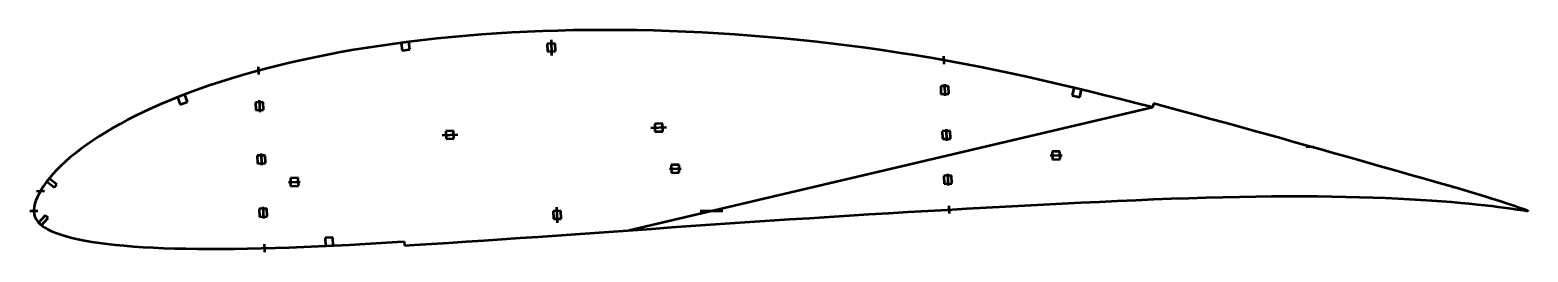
# Model space of a CAD drawing. Header units: metres. Extents: x -268 to 497, y -21 to 92.
import ezdxf

# ---------------------------------------------------------------- set-up
doc = ezdxf.new("R2010")
doc.units = ezdxf.units.M
for name, color, linetype, lineweight in [('FoilLayer', 1, 'Continuous', 50), ('StringerLayer', 1, 'Continuous', 50), ('SubLayer', 1, 'Continuous', 50)]:
    doc.layers.add(name, color=color, linetype=linetype, lineweight=lineweight)

msp = doc.modelspace()

# ---------------------------------------------------------------- linework, layer by layer
at = {"layer": 'FoilLayer'}
for p, q in [((1.89, 91.93), (-6.05, 91.68)), ((9.89, 92.11), (1.89, 91.93)), ((17.95, 92.22), (9.89, 92.11)), ((26.06, 92.27), (17.95, 92.22)), ((34.2, 92.24), (26.06, 92.27)), ((42.38, 92.14), (34.2, 92.24)), ((50.59, 91.95), (42.38, 92.14)), ((58.85, 91.7), (50.59, 91.95)), ((-88.63, 84.27), (-95.6, 83.21)), ((-81.54, 85.28), (-88.63, 84.27)), ((-74.36, 86.22), (-81.54, 85.28)), ((-67.09, 87.11), (-74.36, 86.22)), ((-59.73, 87.93), (-67.09, 87.11)), ((-52.3, 88.67), (-59.73, 87.93)), ((-44.79, 89.34), (-52.3, 88.67)), ((-37.18, 89.94), (-44.79, 89.34)), ((-29.49, 90.48), (-37.18, 89.94)), ((-21.73, 90.95), (-29.49, 90.48)), ((-13.92, 91.36), (-21.73, 90.95)), ((-6.05, 91.68), (-13.92, 91.36)), ((67.15, 91.38), (58.85, 91.7)), ((75.46, 90.99), (67.15, 91.38)), ((83.79, 90.52), (75.46, 90.99)), ((92.13, 89.98), (83.79, 90.52)), ((100.5, 89.36), (92.13, 89.98)), ((108.88, 88.68), (100.5, 89.36)), ((117.26, 87.93), (108.88, 88.68)), ((125.65, 87.11), (117.26, 87.93)), ((134.02, 86.23), (125.65, 87.11)), ((142.39, 85.26), (134.02, 86.23)), ((150.75, 84.22), (142.39, 85.26)), ((159.09, 83.11), (150.75, 84.22)), ((-128.87, 76.94), (-135.18, 75.52)), ((-122.44, 78.31), (-128.87, 76.94)), ((-115.89, 79.63), (-122.44, 78.31)), ((-109.23, 80.89), (-115.89, 79.63)), ((-102.46, 82.08), (-109.23, 80.89)), ((-95.6, 83.21), (-102.46, 82.08)), ((167.43, 81.93), (159.09, 83.11)), ((175.75, 80.69), (167.43, 81.93)), ((184.04, 79.38), (175.75, 80.69)), ((192.31, 78), (184.04, 79.38)), ((200.55, 76.54), (192.31, 78)), ((208.77, 75.03), (200.55, 76.54)), ((-159.15, 69.26), (-164.82, 67.58)), ((-153.34, 70.91), (-159.15, 69.26)), ((-147.4, 72.51), (-153.34, 70.91)), ((-141.35, 74.05), (-147.4, 72.51)), ((-135.18, 75.52), (-141.35, 74.05)), ((216.96, 73.44), (208.77, 75.03)), ((225.12, 71.81), (216.96, 73.44)), ((233.24, 70.12), (225.12, 71.81)), ((241.31, 68.36), (233.24, 70.12)), ((-181.02, 62.24), (-186.14, 60.37)), ((-175.76, 64.06), (-181.02, 62.24)), ((-170.36, 65.84), (-175.76, 64.06)), ((-164.82, 67.58), (-170.36, 65.84)), ((249.36, 66.54), (241.31, 68.36)), ((257.39, 64.68), (249.36, 66.54)), ((265.4, 62.78), (257.39, 64.68)), ((273.37, 60.86), (265.4, 62.78)), ((-200.66, 54.55), (-205.19, 52.56)), ((-195.97, 56.52), (-200.66, 54.55)), ((-191.13, 58.46), (-195.97, 56.52)), ((-186.14, 60.37), (-191.13, 58.46)), ((281.28, 58.93), (273.37, 60.86)), ((289.12, 56.97), (281.28, 58.93)), ((296.9, 54.99), (289.12, 56.97)), ((304.62, 53), (296.9, 54.99)), ((306, 54.71), (305.49, 52.77)), ((312.79, 52.92), (306, 54.71)), ((-217.9, 46.38), (-221.83, 44.29)), ((-213.81, 48.47), (-217.9, 46.38)), ((-209.58, 50.52), (-213.81, 48.47)), ((-205.19, 52.56), (-209.58, 50.52)), ((305.49, 52.77), (38.25, -9.92)), ((305.49, 52.77), (304.62, 53)), ((320.37, 50.91), (312.79, 52.92)), ((327.87, 48.9), (320.37, 50.91)), ((335.29, 46.87), (327.87, 48.9)), ((342.62, 44.86), (335.29, 46.87)), ((-229.18, 40.07), (-232.61, 37.93)), ((-225.59, 42.17), (-229.18, 40.07)), ((-221.83, 44.29), (-225.59, 42.17)), ((349.87, 42.87), (342.62, 44.86)), ((357.01, 40.91), (349.87, 42.87)), ((364.03, 38.96), (357.01, 40.91)), ((370.93, 37.03), (364.03, 38.96)), ((-241.95, 31.45), (-244.73, 29.31)), ((-239, 33.61), (-241.95, 31.45)), ((-235.88, 35.77), (-239, 33.61)), ((-232.61, 37.93), (-235.88, 35.77)), ((377.72, 35.13), (370.93, 37.03)), ((384.38, 33.26), (377.72, 35.13)), ((390.91, 31.43), (384.38, 33.26)), ((397.29, 29.64), (390.91, 31.43)), ((-249.76, 25.05), (-252.02, 22.91)), ((-247.33, 27.18), (-249.76, 25.05)), ((-244.73, 29.31), (-247.33, 27.18)), ((403.52, 27.89), (397.29, 29.64)), ((409.59, 26.17), (403.52, 27.89)), ((415.51, 24.5), (409.59, 26.17)), ((421.27, 22.87), (415.51, 24.5)), ((-257.82, 16.65), (-259.41, 14.63)), ((-256.06, 18.7), (-257.82, 16.65)), ((-254.12, 20.8), (-256.06, 18.7)), ((-252.02, 22.91), (-254.12, 20.8)), ((426.85, 21.3), (421.27, 22.87)), ((432.25, 19.78), (426.85, 21.3)), ((437.46, 18.29), (432.25, 19.78)), ((442.48, 16.87), (437.46, 18.29)), ((447.31, 15.49), (442.48, 16.87)), ((451.93, 14.18), (447.31, 15.49)), ((-263.12, 8.86), (-263.98, 7.12)), ((-262.06, 10.75), (-263.12, 8.86)), ((-260.83, 12.66), (-262.06, 10.75)), ((-259.41, 14.63), (-260.83, 12.66)), ((456.34, 12.91), (451.93, 14.18)), ((460.54, 11.68), (456.34, 12.91)), ((464.53, 10.5), (460.54, 11.68)), ((468.3, 9.38), (464.53, 10.5)), ((471.86, 8.3), (468.3, 9.38)), ((475.2, 7.28), (471.86, 8.3)), ((-265.75, 0.23), (-265.76, -0.18)), ((-265.57, 2.04), (-265.75, 0.23)), ((-265.21, 3.84), (-265.57, 2.04)), ((-264.71, 5.23), (-265.21, 3.84)), ((-263.98, 7.12), (-264.71, 5.23)), ((180.77, -0.55), (190.77, 0.03)), ((190.77, 0.03), (200.73, 0.62)), ((200.73, 0.62), (210.67, 1.19)), ((210.67, 1.19), (220.56, 1.74)), ((220.56, 1.74), (230.37, 2.26)), ((230.37, 2.26), (240.1, 2.78)), ((240.1, 2.78), (249.77, 3.3)), ((249.77, 3.3), (259.38, 3.8)), ((259.38, 3.8), (268.91, 4.26)), ((268.91, 4.26), (278.34, 4.7)), ((278.34, 4.7), (287.66, 5.13)), ((287.66, 5.13), (296.89, 5.55)), ((296.89, 5.55), (306.03, 5.94)), ((306.03, 5.94), (315.06, 6.27)), ((315.06, 6.27), (323.96, 6.56)), ((323.96, 6.56), (332.71, 6.83)), ((332.71, 6.83), (341.35, 7.07)), ((341.35, 7.07), (349.85, 7.24)), ((349.85, 7.24), (358.18, 7.36)), ((358.18, 7.36), (366.32, 7.44)), ((366.32, 7.44), (374.29, 7.49)), ((374.29, 7.49), (382.09, 7.5)), ((382.09, 7.5), (389.7, 7.44)), ((389.7, 7.44), (397.1, 7.34)), ((397.1, 7.34), (404.27, 7.21)), ((404.27, 7.21), (411.23, 7.05)), ((411.23, 7.05), (417.98, 6.85)), ((417.98, 6.85), (424.49, 6.61)), ((424.49, 6.61), (430.75, 6.33)), ((430.75, 6.33), (436.75, 6.04)), ((436.75, 6.04), (442.52, 5.71)), ((442.52, 5.71), (448.04, 5.36)), ((448.04, 5.36), (453.27, 4.96)), ((453.27, 4.96), (458.22, 4.56)), ((458.22, 4.56), (462.88, 4.15)), ((462.88, 4.15), (467.27, 3.75)), ((467.27, 3.75), (471.37, 3.34)), ((471.37, 3.34), (475.18, 2.91)), ((475.18, 2.91), (478.69, 2.5)), ((478.32, 6.31), (475.2, 7.28)), ((481.21, 5.4), (478.32, 6.31)), ((478.69, 2.5), (481.89, 2.1)), ((483.87, 4.54), (481.21, 5.4)), ((481.89, 2.1), (484.79, 1.71)), ((486.3, 3.76), (483.87, 4.54)), ((484.79, 1.71), (487.37, 1.36)), ((488.51, 3.02), (486.3, 3.76)), ((487.37, 1.36), (489.67, 1.04)), ((490.48, 2.36), (488.51, 3.02)), ((489.67, 1.04), (491.65, 0.76)), ((492.21, 1.78), (490.48, 2.36)), ((491.65, 0.76), (493.34, 0.51)), ((493.7, 1.27), (492.21, 1.78)), ((493.34, 0.51), (494.73, 0.31)), ((494.94, 0.84), (493.7, 1.27)), ((494.73, 0.31), (495.82, 0.14)), ((495.93, 0.5), (494.94, 0.84)), ((495.82, 0.14), (496.6, 0.02)), ((496.65, 0.24), (495.93, 0.5)), ((496.6, 0.02), (497.08, -0.05)), ((497.1, 0.09), (496.65, 0.24)), ((497.25, 0.04), (497.1, 0.09)), ((497.25, -0.08), (497.25, 0.04)), ((-265.76, -0.18), (-265.6, -1.82)), ((-265.6, -1.82), (-265.25, -2.98)), ((-265.25, -2.98), (-264.71, -4.11)), ((-264.71, -4.11), (-263.93, -5.25)), ((-263.93, -5.25), (-262.96, -6.35)), ((-262.96, -6.35), (-261.77, -7.42)), ((-261.77, -7.42), (-260.37, -8.44)), ((69.79, -7.7), (79.8, -7.02)), ((79.8, -7.02), (89.84, -6.34)), ((89.84, -6.34), (99.9, -5.65)), ((99.9, -5.65), (110.01, -4.96)), ((110.01, -4.96), (120.15, -4.3)), ((120.15, -4.3), (130.28, -3.66)), ((130.28, -3.66), (140.39, -3.03)), ((140.39, -3.03), (150.5, -2.38)), ((150.5, -2.38), (160.61, -1.74)), ((160.61, -1.74), (170.71, -1.14)), ((170.71, -1.14), (180.77, -0.55)), ((497.08, -0.05), (497.25, -0.08)), ((-260.37, -8.44), (-258.72, -9.4)), ((-258.72, -9.4), (-256.76, -10.32)), ((-256.76, -10.32), (-254.51, -11.22)), ((-254.51, -11.22), (-252.01, -12.09)), ((-252.01, -12.09), (-249.33, -12.93)), ((-249.33, -12.93), (-246.43, -13.71)), ((-246.43, -13.71), (-243.28, -14.42)), ((-243.28, -14.42), (-239.87, -15.08)), ((-239.87, -15.08), (-236.23, -15.72)), ((-44.99, -15.68), (-35.95, -15.06)), ((-35.95, -15.06), (-26.78, -14.44)), ((-26.78, -14.44), (-17.5, -13.82)), ((-17.5, -13.82), (-8.15, -13.17)), ((-8.15, -13.17), (1.31, -12.5)), ((1.31, -12.5), (10.87, -11.82)), ((10.87, -11.82), (20.53, -11.14)), ((20.53, -11.14), (30.26, -10.47)), ((30.26, -10.47), (40.03, -9.79)), ((40.03, -9.79), (49.88, -9.09)), ((49.88, -9.09), (59.8, -8.38)), ((59.8, -8.38), (69.79, -7.7)), ((-236.23, -15.72), (-232.4, -16.32)), ((-232.4, -16.32), (-228.36, -16.85)), ((-228.36, -16.85), (-224.09, -17.31)), ((-224.09, -17.31), (-219.58, -17.72)), ((-219.58, -17.72), (-214.84, -18.1)), ((-214.84, -18.1), (-209.91, -18.45)), ((-209.91, -18.45), (-204.8, -18.75)), ((-204.8, -18.75), (-199.48, -18.97)), ((-199.48, -18.97), (-193.95, -19.14)), ((-193.95, -19.14), (-188.19, -19.26)), ((-188.19, -19.26), (-182.25, -19.35)), ((-182.25, -19.35), (-176.12, -19.39)), ((-176.12, -19.39), (-169.82, -19.37)), ((-169.82, -19.37), (-163.31, -19.28)), ((-163.31, -19.28), (-156.58, -19.16)), ((-156.58, -19.16), (-149.67, -19.02)), ((-149.67, -19.02), (-142.61, -18.83)), ((-142.61, -18.83), (-135.37, -18.59)), ((-135.37, -18.59), (-127.96, -18.3)), ((-127.96, -18.3), (-120.35, -17.96)), ((-120.35, -17.96), (-112.57, -17.62)), ((-112.57, -17.62), (-104.65, -17.24)), ((-104.65, -17.24), (-96.6, -16.83)), ((-96.6, -16.83), (-88.38, -16.36)), ((-88.38, -16.36), (-79.99, -15.86)), ((-79.99, -15.86), (-76.62, -15.66)), ((-76.62, -15.66), (-76.5, -17.66)), ((-76.5, -17.66), (-71.33, -17.35)), ((-71.33, -17.35), (-62.67, -16.83)), ((-62.67, -16.83), (-53.9, -16.28)), ((-53.9, -16.28), (-44.99, -15.68))]:
    msp.add_line(p, q, dxfattribs=at)
at = {"layer": 'StringerLayer'}
for p, q in [((-74.26, 86.24), (-78.22, 85.72)), ((-78.22, 85.72), (-77.7, 81.75)), ((-73.73, 82.27), (-74.26, 86.24)), ((-77.7, 81.75), (-73.73, 82.27)), ((265.34, 62.79), (264.41, 58.9)), ((269.23, 61.86), (265.34, 62.79)), ((268.29, 57.97), (269.23, 61.86)), ((-188.67, 59.4), (-192.4, 57.97)), ((-192.4, 57.97), (-190.97, 54.24)), ((-190.97, 54.24), (-187.24, 55.66)), ((-187.24, 55.66), (-188.67, 59.4)), ((264.41, 58.9), (268.29, 57.97)), ((-257.91, 16.54), (-259.14, 14.97)), ((-253.98, 13.45), (-257.91, 16.54)), ((-259.14, 14.97), (-255.21, 11.88)), ((-255.21, 11.88), (-253.98, 13.45)), ((-260.03, -2.27), (-263.35, -6.01)), ((-263.35, -6.01), (-261.85, -7.34)), ((-261.85, -7.34), (-258.53, -3.6)), ((-258.53, -3.6), (-260.03, -2.27)), ((-113.02, -13.63), (-117.01, -13.81)), ((-117.01, -13.81), (-116.84, -17.81)), ((-112.84, -17.63), (-113.02, -13.63)), ((-116.84, -17.81), (-112.84, -17.63))]:
    msp.add_line(p, q, dxfattribs=at)
at = {"layer": 'SubLayer'}
for p, q in [((0.44, 85.41), (-3.56, 85.27)), ((-3.56, 85.27), (-3.42, 81.27)), ((-1.63, 87.34), (-1.35, 79.34)), ((0.58, 81.41), (0.44, 85.41)), ((-3.42, 81.27), (0.58, 81.41)), ((198.79, 78.84), (198.93, 74.84)), ((-151.24, 73.5), (-151.1, 69.5)), ((201.32, 63.68), (197.32, 63.54)), ((197.32, 63.54), (197.46, 59.54)), ((199.28, 64.61), (199.49, 58.61)), ((201.46, 59.68), (201.32, 63.68)), ((-148.61, 55.47), (-152.61, 55.33)), ((-152.61, 55.33), (-152.47, 51.34)), ((-150.64, 56.4), (-150.43, 50.41)), ((-148.47, 51.48), (-148.61, 55.47)), ((197.46, 59.54), (201.46, 59.68)), ((-152.47, 51.34), (-148.47, 51.48)), ((-57.34, 38.64), (-49.34, 38.92)), ((-51.41, 40.84), (-55.41, 40.71)), ((-55.41, 40.71), (-55.27, 36.71)), ((-51.27, 36.85), (-51.41, 40.84)), ((49.34, 42.36), (57.34, 42.64)), ((55.27, 44.57), (51.27, 44.43)), ((51.27, 44.43), (51.41, 40.43)), ((51.41, 40.43), (55.41, 40.57)), ((55.41, 40.57), (55.27, 44.57)), ((202.12, 40.82), (198.12, 40.68)), ((198.12, 40.68), (198.26, 36.69)), ((200.08, 41.75), (200.29, 35.76)), ((202.26, 36.82), (202.12, 40.82)), ((-55.27, 36.71), (-51.27, 36.85)), ((198.26, 36.69), (202.26, 36.82)), ((383.95, 32.75), (387.95, 32.89)), ((-147.66, 28.33), (-151.66, 28.19)), ((-151.66, 28.19), (-151.52, 24.19)), ((-151.52, 24.19), (-147.52, 24.33)), ((-149.69, 29.26), (-149.48, 23.26)), ((-147.52, 24.33), (-147.66, 28.33)), ((63.72, 23.57), (59.72, 23.43)), ((59.72, 23.43), (59.86, 19.43)), ((63.85, 19.57), (63.72, 23.57)), ((253.29, 28.19), (259.28, 28.4)), ((258.21, 30.36), (254.22, 30.22)), ((254.22, 30.22), (254.36, 26.23)), ((254.36, 26.23), (258.35, 26.37)), ((258.35, 26.37), (258.21, 30.36)), ((420.5, 22.57), (420.79, 23.53)), ((-130.78, 16.78), (-134.78, 16.64)), ((-134.78, 16.64), (-134.64, 12.64)), ((-130.64, 12.78), (-130.78, 16.78)), ((58.79, 21.4), (64.78, 21.61)), ((59.86, 19.43), (63.85, 19.57)), ((202.91, 17.97), (198.92, 17.83)), ((198.92, 17.83), (199.06, 13.83)), ((200.88, 18.9), (201.09, 12.9)), ((203.05, 13.97), (202.91, 17.97)), ((-264.38, 10.11), (-260.38, 10.25)), ((-135.71, 14.61), (-129.71, 14.82)), ((-134.64, 12.64), (-130.64, 12.78)), ((199.06, 13.83), (203.05, 13.97)), ((458.97, 11.62), (459.27, 12.57)), ((-267.75, 0), (-263.75, 0)), ((-146.71, 1.19), (-150.71, 1.05)), ((-150.71, 1.05), (-150.57, -2.95)), ((-148.75, 2.12), (-148.54, -3.88)), ((-146.57, -2.81), (-146.71, 1.19)), ((3.42, 0.01), (-0.58, -0.13)), ((1.63, -6.06), (1.35, 1.94)), ((3.56, -3.99), (3.42, 0.01)), ((74.5, 0), (86.15, 0)), ((201.45, 2.66), (201.59, -1.33)), ((417.5, 6.37), (417.59, 7.37)), ((457.46, 4.12), (457.58, 5.11)), ((477.36, 2.15), (477.49, 3.15)), ((478.12, 5.85), (478.43, 6.8)), ((-150.57, -2.95), (-146.57, -2.81)), ((-0.58, -0.13), (-0.44, -4.13)), ((-0.44, -4.13), (3.56, -3.99)), ((-148.08, -16.97), (-147.94, -20.97))]:
    msp.add_line(p, q, dxfattribs=at)

doc.saveas('drawing.dxf')
